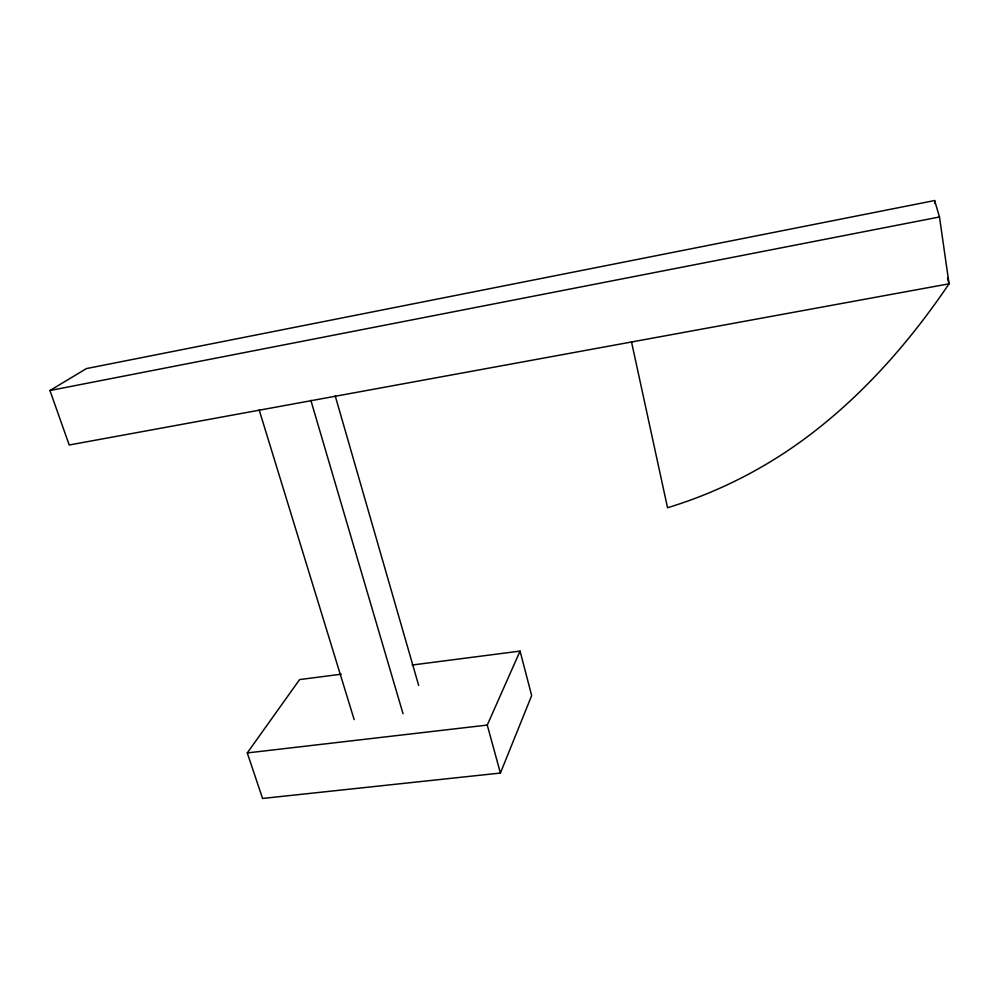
<?xml version="1.0" encoding="UTF-8"?>
<svg xmlns="http://www.w3.org/2000/svg" width="999" height="999" viewBox="0 0 999 999"><rect width="100%" height="100%" fill="white"/><g stroke="black" fill="none" stroke-linecap="round" stroke-linejoin="round"><path stroke-width="1.5" d="M341.221 674.2L299.6 679.582L247.277 752.934L262.575 798.463L500.412 773.051L531.668 695.579L520.067 651.098L412.137 665.034M500.412 773.051L487.262 725.074L520.067 651.098M947.527 278.134L949.05 283.816L69.206 445.005L49.95 390.522L86.389 368.594L934.627 200.537L939.485 216.97L949.05 283.816C909.165 342.732 861.4 397.04 803.895 439.348A507.28 474.188 82.2 0 1 667.532 507.717L631.518 341.933M49.95 390.522L939.485 216.97M247.277 752.934L487.262 725.074M259.178 409.927L354.158 719.592M310.851 400.299L403.034 713.736M335.177 395.741L418.668 685.426M934.627 200.537L935.064 203.571"/></g></svg>
